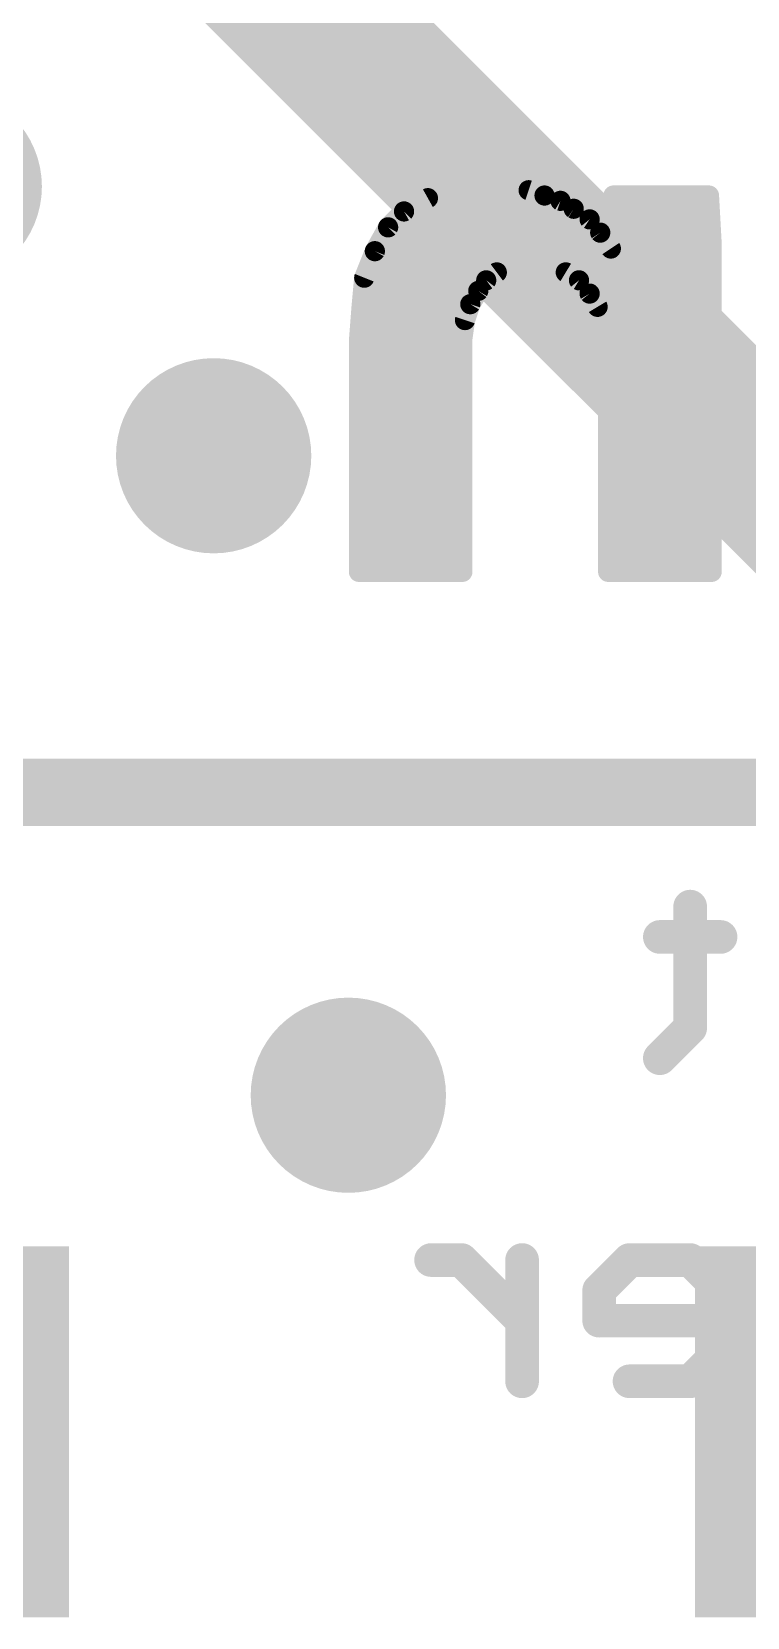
# Model space of a CAD drawing. Extents: x -34 to 73, y -20 to 26.
# Drawn here: x 12.52 to 15.22, y 3.24 to 9.22 of the extents above; entities that cross this region are included whole.
import ezdxf

# ---------------------------------------------------------------- set-up
doc = ezdxf.new("R2010")
doc.units = 0
for name, color, linetype in [('1', 12, 'CONTINUOUS'), ('16', 132, 'CONTINUOUS'), ('18', 110, 'CONTINUOUS'), ('22', 40, 'CONTINUOUS')]:
    doc.layers.add(name, color=color, linetype=linetype)

# ---------------------------------------------------------------- blocks, each defined once
blk = doc.blocks.new('RECT')
blk.add_solid([(-0.5, -0.5), (0.5, -0.5), (-0.5, 0.5), (0.5, 0.5)])
blk = doc.blocks.new('ROUNDV')
at = {"const_width": 0.5}
blk.add_lwpolyline([(0, -0.25, 1), (0, 0.25, 1), (0, -0.25)], format="xyb", dxfattribs=at)

msp = doc.modelspace()

# ---------------------------------------------------------------- linework, layer by layer
at = {"layer": '1', "const_width": 0.6096}
msp.add_lwpolyline([(13.208, 9.652), (15.748, 7.112)], dxfattribs=at)
at = {"layer": '16', "const_width": 0.254}
msp.add_lwpolyline([(24.3812, 6.35), (11.192, 6.35)], dxfattribs=at)
at = {"layer": '22'}
for points, const_width in [([(14.276, 8.642), (14.136, 8.622)], 0.0762), ([(14.336, 8.632), (14.276, 8.642)], 0.0762), ([(14.016, 8.592), (13.926, 8.542)], 0.0762), ([(14.136, 8.622), (14.016, 8.592)], 0.0762), ([(14.0904, 8.6106), (14.4302, 8.6106)], 0.0762), ([(14.396, 8.622), (14.336, 8.632)], 0.0762), ([(14.456, 8.602), (14.396, 8.622)], 0.0762), ([(14.516, 8.582), (14.456, 8.602)], 0.0762), ([(14.566, 8.552), (14.516, 8.582)], 0.0762), ([(15.076, 8.602), (14.716, 8.602)], 0.0762), ([(14.716, 8.602), (14.716, 8.402)], 0.0762), ([(15.086, 8.422), (15.076, 8.602)], 0.0762), ([(13.926, 8.542), (13.866, 8.482)], 0.0762), ([(13.9184, 8.5344), (14.5924, 8.5344)], 0.0762), ([(14.626, 8.512), (14.566, 8.552)], 0.0762), ([(14.716, 8.5344), (15.0798, 8.5344)], 0.0762), ([(13.866, 8.482), (13.816, 8.392)], 0.0762), ([(13.8528, 8.4582), (14.6685, 8.4582)], 0.0762), ([(14.666, 8.462), (14.626, 8.512)], 0.0762), ([(14.706, 8.402), (14.666, 8.462)], 0.0762), ([(14.716, 8.4582), (15.084, 8.4582)], 0.0762), ([(14.716, 8.402), (14.706, 8.402)], 0.0762), ([(15.086, 7.182), (15.086, 8.422)], 0.0762), ([(13.816, 8.392), (13.776, 8.292)], 0.0762), ([(13.812, 8.382), (15.086, 8.382)], 0.0762), ([(13.776, 8.292), (13.766, 8.182)], 0.0762), ([(13.7815, 8.3058), (14.2677, 8.3058)], 0.0762), ([(14.206, 8.242), (14.236, 8.282)], 0.0762), ([(14.236, 8.282), (14.276, 8.312)], 0.0762), ([(14.276, 8.312), (14.336, 8.322)], 0.0762), ([(14.336, 8.322), (14.396, 8.332)], 0.0762), ([(14.396, 8.332), (14.466, 8.322)], 0.0762), ([(14.466, 8.322), (14.536, 8.312)], 0.0762), ([(14.536, 8.312), (14.586, 8.282)], 0.0762), ([(14.5463, 8.3058), (15.086, 8.3058)], 0.0762), ([(14.586, 8.282), (14.626, 8.232)], 0.0762), ([(13.7703, 8.2296), (14.1986, 8.2296)], 0.0762), ([(14.176, 8.192), (14.206, 8.242)], 0.0762), ([(14.626, 8.232), (14.656, 8.182)], 0.0762), ([(14.6274, 8.2296), (15.086, 8.2296)], 0.0762), ([(13.766, 8.182), (13.756, 8.052)], 0.0762), ([(14.156, 8.132), (14.176, 8.192)], 0.0762), ([(14.656, 8.182), (14.676, 8.112)], 0.0762), ([(13.7638, 8.1534), (14.1631, 8.1534)], 0.0762), ([(14.146, 8.062), (14.156, 8.132)], 0.0762), ([(14.6642, 8.1534), (15.086, 8.1534)], 0.0762), ([(14.676, 8.112), (14.696, 8.022)], 0.0762), ([(13.756, 8.052), (13.756, 7.182)], 0.0762), ([(13.7579, 8.0772), (14.1482, 8.0772)], 0.0762), ([(14.146, 7.182), (14.146, 8.062)], 0.0762), ([(14.6837, 8.0772), (15.086, 8.0772)], 0.0762), ([(13.756, 8.001), (14.146, 8.001)], 0.0762), ([(14.696, 8.022), (14.696, 7.182)], 0.0762), ([(14.696, 8.001), (15.086, 8.001)], 0.0762), ([(13.756, 7.9248), (14.146, 7.9248)], 0.0762), ([(14.696, 7.9248), (15.086, 7.9248)], 0.0762), ([(13.756, 7.8486), (14.146, 7.8486)], 0.0762), ([(14.696, 7.8486), (15.086, 7.8486)], 0.0762), ([(13.756, 7.7724), (14.146, 7.7724)], 0.0762), ([(14.696, 7.7724), (15.086, 7.7724)], 0.0762), ([(13.756, 7.6962), (14.146, 7.6962)], 0.0762), ([(14.696, 7.6962), (15.086, 7.6962)], 0.0762), ([(13.756, 7.62), (14.146, 7.62)], 0.0762), ([(14.696, 7.62), (15.086, 7.62)], 0.0762), ([(13.756, 7.5438), (14.146, 7.5438)], 0.0762), ([(14.696, 7.5438), (15.086, 7.5438)], 0.0762), ([(13.756, 7.4676), (14.146, 7.4676)], 0.0762), ([(14.696, 7.4676), (15.086, 7.4676)], 0.0762), ([(13.756, 7.3914), (14.146, 7.3914)], 0.0762), ([(14.696, 7.3914), (15.086, 7.3914)], 0.0762), ([(13.756, 7.3152), (14.146, 7.3152)], 0.0762), ([(14.696, 7.3152), (15.086, 7.3152)], 0.0762), ([(13.756, 7.239), (14.146, 7.239)], 0.0762), ([(14.696, 7.239), (15.086, 7.239)], 0.0762), ([(13.756, 7.182), (14.146, 7.182)], 0.0762), ([(14.696, 7.182), (15.086, 7.182)], 0.0762), ([(15.0053, 5.9187), (15.0053, 5.4611)], 0.127), ([(15.1197, 5.8043), (14.8909, 5.8043)], 0.127), ([(15.0053, 5.4611), (14.8909, 5.3467)], 0.127), ([(14.1425, 4.5851), (14.0281, 4.5851)], 0.127), ([(14.3713, 4.3563), (14.1425, 4.5851)], 0.127), ([(14.3713, 4.1275), (14.3713, 4.5851)], 0.127), ([(14.7765, 4.5851), (14.6621, 4.4707)], 0.127), ([(15.0053, 4.5851), (14.7765, 4.5851)], 0.127), ([(15.1197, 4.4707), (15.0053, 4.5851)], 0.127), ([(14.6621, 4.4707), (14.6621, 4.3563)], 0.127), ([(15.1197, 4.2419), (15.1197, 4.4707)], 0.127), ([(14.6621, 4.3563), (15.1197, 4.3563)], 0.127), ([(15.0053, 4.1275), (15.1197, 4.2419)], 0.127), ([(14.7765, 4.1275), (15.0053, 4.1275)], 0.127)]:
    msp.add_lwpolyline(points, dxfattribs=dict(at, const_width=const_width))
for points, const_width in [([(14.2791, 8.6608, 1), (14.2729, 8.6232)], 0.0381), ([(14.2787, 8.6231, 1), (14.2733, 8.6609)], 0.0381), ([(14.0114, 8.6105, 1), (14.0206, 8.5735)], 0.0381), ([(14.0253, 8.5753, 1), (14.0067, 8.6087)], 0.0381), ([(14.0904, 8.6296, 1), (14.0904, 8.5915)], 0.0381), ([(14.1333, 8.6409, 1), (14.1387, 8.6031)], 0.0381), ([(14.1406, 8.6035, 1), (14.1314, 8.6405)], 0.0381), ([(14.3391, 8.6508, 1), (14.3329, 8.6132)], 0.0381), ([(14.3329, 8.6132, 1), (14.3391, 8.6508)], 0.0381), ([(14.402, 8.6401, 1), (14.39, 8.6039)], 0.0381), ([(14.3929, 8.6032, 1), (14.3991, 8.6408)], 0.0381), ([(14.4302, 8.5915, 1), (14.4302, 8.6296)], 0.0381), ([(14.462, 8.6201, 1), (14.45, 8.5839)], 0.0381), ([(14.45, 8.5839, 1), (14.462, 8.6201)], 0.0381), ([(14.5258, 8.5983, 1), (14.5062, 8.5657)], 0.0381), ([(14.51, 8.5639, 1), (14.522, 8.6001)], 0.0381), ([(14.716, 8.6211, 1), (14.716, 8.583)], 0.0381), ([(14.7351, 8.602, 1), (14.697, 8.602)], 0.0381), ([(15.095, 8.6031, 1), (15.057, 8.6009)], 0.0381), ([(15.076, 8.583, 1), (15.076, 8.6211)], 0.0381), ([(13.9184, 8.5534, 1), (13.9184, 8.5153)], 0.0381), ([(13.9167, 8.5587, 1), (13.9353, 8.5253)], 0.0381), ([(13.9395, 8.5285, 1), (13.9125, 8.5555)], 0.0381), ([(14.5766, 8.5679, 1), (14.5554, 8.5361)], 0.0381), ([(14.5562, 8.5357, 1), (14.5758, 8.5683)], 0.0381), ([(14.5924, 8.5153, 1), (14.5924, 8.5534)], 0.0381), ([(14.716, 8.5534, 1), (14.716, 8.5153)], 0.0381), ([(15.0798, 8.5153, 1), (15.0798, 8.5534)], 0.0381), ([(13.8528, 8.4772, 1), (13.8528, 8.4391)], 0.0381), ([(13.8525, 8.4955, 1), (13.8795, 8.4685)], 0.0381), ([(13.8827, 8.4727, 1), (13.8493, 8.4913)], 0.0381), ([(14.6409, 8.5239, 1), (14.6111, 8.5001)], 0.0381), ([(14.6154, 8.4961, 1), (14.6366, 8.5279)], 0.0381), ([(14.6819, 8.4726, 1), (14.6501, 8.4514)], 0.0381), ([(14.6685, 8.4391, 1), (14.6685, 8.4772)], 0.0381), ([(14.716, 8.4772, 1), (14.716, 8.4391)], 0.0381), ([(15.084, 8.4391, 1), (15.084, 8.4772)], 0.0381), ([(14.6511, 8.4501, 1), (14.6809, 8.4739)], 0.0381), ([(14.706, 8.4211, 1), (14.706, 8.383)], 0.0381), ([(14.716, 8.383, 1), (14.716, 8.4211)], 0.0381), ([(15.1051, 8.422, 1), (15.067, 8.422)], 0.0381), ([(15.067, 8.4209, 1), (15.105, 8.4231)], 0.0381), ([(13.812, 8.401, 1), (13.812, 8.3629)], 0.0381), ([(13.7993, 8.4013, 1), (13.8327, 8.3827)], 0.0381), ([(13.8337, 8.3849, 1), (13.7983, 8.3991)], 0.0381), ([(14.6901, 8.3914, 1), (14.7219, 8.4126)], 0.0381), ([(14.697, 8.402, 1), (14.7351, 8.402)], 0.0381), ([(15.086, 8.3629, 1), (15.086, 8.401)], 0.0381), ([(13.795, 8.2903, 1), (13.757, 8.2937)], 0.0381), ([(13.7583, 8.2991, 1), (13.7937, 8.2849)], 0.0381), ([(13.7815, 8.3248, 1), (13.7815, 8.2867)], 0.0381), ([(14.2512, 8.2706, 1), (14.2208, 8.2934)], 0.0381), ([(14.2729, 8.3308, 1), (14.2791, 8.2932)], 0.0381), ([(14.2874, 8.2968, 1), (14.2646, 8.3272)], 0.0381), ([(14.2677, 8.2867, 1), (14.2677, 8.3248)], 0.0381), ([(14.3329, 8.3408, 1), (14.3391, 8.3032)], 0.0381), ([(14.3391, 8.3032, 1), (14.3329, 8.3408)], 0.0381), ([(14.3987, 8.3509, 1), (14.3933, 8.3131)], 0.0381), ([(14.3991, 8.3132, 1), (14.3929, 8.3508)], 0.0381), ([(14.4687, 8.3409, 1), (14.4633, 8.3031)], 0.0381), ([(14.4633, 8.3031, 1), (14.4687, 8.3409)], 0.0381), ([(14.5458, 8.3283, 1), (14.5262, 8.2957)], 0.0381), ([(14.5463, 8.3248, 1), (14.5463, 8.2867)], 0.0381), ([(14.5333, 8.2931, 1), (14.5387, 8.3309)], 0.0381), ([(14.6009, 8.2939, 1), (14.5711, 8.2701)], 0.0381), ([(14.5762, 8.2657, 1), (14.5958, 8.2983)], 0.0381), ([(15.086, 8.2867, 1), (15.086, 8.3248)], 0.0381), ([(13.7703, 8.2486, 1), (13.7703, 8.2105)], 0.0381), ([(14.1908, 8.2534, 1), (14.2212, 8.2306)], 0.0381), ([(14.2223, 8.2322, 1), (14.1897, 8.2518)], 0.0381), ([(14.1986, 8.2105, 1), (14.1986, 8.2486)], 0.0381), ([(14.2246, 8.2972, 1), (14.2474, 8.2668)], 0.0381), ([(14.6423, 8.2418, 1), (14.6097, 8.2222)], 0.0381), ([(14.6274, 8.2486, 1), (14.6274, 8.2105)], 0.0381), ([(14.6111, 8.2201, 1), (14.6409, 8.2439)], 0.0381), ([(15.086, 8.2105, 1), (15.086, 8.2486)], 0.0381), ([(13.785, 8.1805, 1), (13.747, 8.1835)], 0.0381), ([(13.747, 8.1837, 1), (13.785, 8.1803)], 0.0381), ([(14.1597, 8.2018, 1), (14.1923, 8.1822)], 0.0381), ([(14.1941, 8.186, 1), (14.1579, 8.198)], 0.0381), ([(14.6743, 8.1872, 1), (14.6377, 8.1768)], 0.0381), ([(14.6397, 8.1722, 1), (14.6723, 8.1918)], 0.0381), ([(13.7638, 8.1724, 1), (13.7638, 8.1343)], 0.0381), ([(14.1379, 8.138, 1), (14.1741, 8.126)], 0.0381), ([(14.1749, 8.1293, 1), (14.1371, 8.1347)], 0.0381), ([(14.1631, 8.1343, 1), (14.1631, 8.1724)], 0.0381), ([(14.6642, 8.1724, 1), (14.6642, 8.1343)], 0.0381), ([(14.6946, 8.1161, 1), (14.6574, 8.1079)], 0.0381), ([(15.086, 8.1343, 1), (15.086, 8.1724)], 0.0381), ([(13.7751, 8.052, 1), (13.737, 8.052)], 0.0381), ([(13.7579, 8.0963, 1), (13.7579, 8.0582)], 0.0381), ([(14.1271, 8.0647, 1), (14.1649, 8.0593)], 0.0381), ([(14.1651, 8.062, 1), (14.127, 8.062)], 0.0381), ([(14.1482, 8.0582, 1), (14.1482, 8.0963)], 0.0381), ([(14.6577, 8.1068, 1), (14.6943, 8.1172)], 0.0381), ([(14.6837, 8.0963, 1), (14.6837, 8.0582)], 0.0381), ([(15.086, 8.0582, 1), (15.086, 8.0963)], 0.0381), ([(13.737, 8.0535, 1), (13.775, 8.0505)], 0.0381), ([(13.756, 8.0201, 1), (13.756, 7.982)], 0.0381), ([(14.146, 7.982, 1), (14.146, 8.0201)], 0.0381), ([(14.7151, 8.022, 1), (14.677, 8.022)], 0.0381), ([(14.696, 8.0201, 1), (14.696, 7.982)], 0.0381), ([(14.6774, 8.0179, 1), (14.7146, 8.0261)], 0.0381), ([(15.086, 7.982, 1), (15.086, 8.0201)], 0.0381), ([(13.756, 7.9439, 1), (13.756, 7.9058)], 0.0381), ([(14.146, 7.9058, 1), (14.146, 7.9439)], 0.0381), ([(14.696, 7.9439, 1), (14.696, 7.9058)], 0.0381), ([(15.086, 7.9058, 1), (15.086, 7.9439)], 0.0381), ([(13.756, 7.8677, 1), (13.756, 7.8296)], 0.0381), ([(14.146, 7.8296, 1), (14.146, 7.8677)], 0.0381), ([(14.696, 7.8677, 1), (14.696, 7.8296)], 0.0381), ([(15.086, 7.8296, 1), (15.086, 7.8677)], 0.0381), ([(13.756, 7.7915, 1), (13.756, 7.7534)], 0.0381), ([(14.146, 7.7534, 1), (14.146, 7.7915)], 0.0381), ([(14.696, 7.7915, 1), (14.696, 7.7534)], 0.0381), ([(15.086, 7.7534, 1), (15.086, 7.7915)], 0.0381), ([(13.756, 7.7153, 1), (13.756, 7.6772)], 0.0381), ([(14.146, 7.6772, 1), (14.146, 7.7153)], 0.0381), ([(14.696, 7.7153, 1), (14.696, 7.6772)], 0.0381), ([(15.086, 7.6772, 1), (15.086, 7.7153)], 0.0381), ([(13.756, 7.6391, 1), (13.756, 7.601)], 0.0381), ([(14.146, 7.601, 1), (14.146, 7.6391)], 0.0381), ([(14.696, 7.6391, 1), (14.696, 7.601)], 0.0381), ([(15.086, 7.601, 1), (15.086, 7.6391)], 0.0381), ([(13.756, 7.5629, 1), (13.756, 7.5248)], 0.0381), ([(14.146, 7.5248, 1), (14.146, 7.5629)], 0.0381), ([(14.696, 7.5629, 1), (14.696, 7.5248)], 0.0381), ([(15.086, 7.5248, 1), (15.086, 7.5629)], 0.0381), ([(13.756, 7.4867, 1), (13.756, 7.4486)], 0.0381), ([(14.146, 7.4486, 1), (14.146, 7.4867)], 0.0381), ([(14.696, 7.4867, 1), (14.696, 7.4486)], 0.0381), ([(15.086, 7.4486, 1), (15.086, 7.4867)], 0.0381), ([(13.756, 7.4104, 1), (13.756, 7.3723)], 0.0381), ([(14.146, 7.3723, 1), (14.146, 7.4104)], 0.0381), ([(14.696, 7.4104, 1), (14.696, 7.3723)], 0.0381), ([(15.086, 7.3723, 1), (15.086, 7.4104)], 0.0381), ([(13.756, 7.3342, 1), (13.756, 7.2961)], 0.0381), ([(14.146, 7.2961, 1), (14.146, 7.3342)], 0.0381), ([(14.696, 7.3342, 1), (14.696, 7.2961)], 0.0381), ([(15.086, 7.2961, 1), (15.086, 7.3342)], 0.0381), ([(13.756, 7.2581, 1), (13.756, 7.22)], 0.0381), ([(14.146, 7.22, 1), (14.146, 7.2581)], 0.0381), ([(14.696, 7.2581, 1), (14.696, 7.22)], 0.0381), ([(15.086, 7.22, 1), (15.086, 7.2581)], 0.0381), ([(13.756, 7.2011, 1), (13.756, 7.163)], 0.0381), ([(13.737, 7.182, 1), (13.7751, 7.182)], 0.0381), ([(14.127, 7.182, 1), (14.1651, 7.182)], 0.0381), ([(14.146, 7.163, 1), (14.146, 7.2011)], 0.0381), ([(14.696, 7.2011, 1), (14.696, 7.163)], 0.0381), ([(14.677, 7.182, 1), (14.7151, 7.182)], 0.0381), ([(15.067, 7.182, 1), (15.1051, 7.182)], 0.0381), ([(15.086, 7.163, 1), (15.086, 7.2011)], 0.0381), ([(15.037, 5.9187, 1), (14.9735, 5.9187)], 0.0635), ([(14.8909, 5.836, 1), (14.8909, 5.7725)], 0.0635), ([(15.1197, 5.7725, 1), (15.1197, 5.836)], 0.0635), ([(15.0277, 5.4386, 1), (14.9828, 5.4835)], 0.0635), ([(14.9735, 5.4611, 1), (15.037, 5.4611)], 0.0635), ([(14.8684, 5.3692, 1), (14.9133, 5.3242)], 0.0635), ([(14.0281, 4.6168, 1), (14.0281, 4.5533)], 0.0635), ([(14.1649, 4.6075, 1), (14.12, 4.5626)], 0.0635), ([(14.1425, 4.5533, 1), (14.1425, 4.6168)], 0.0635), ([(14.403, 4.5851, 1), (14.3395, 4.5851)], 0.0635), ([(14.7765, 4.6168, 1), (14.7765, 4.5533)], 0.0635), ([(14.7989, 4.5626, 1), (14.754, 4.6075)], 0.0635), ([(15.0277, 4.6075, 1), (14.9828, 4.5626)], 0.0635), ([(15.0053, 4.5533, 1), (15.0053, 4.6168)], 0.0635), ([(14.6938, 4.4707, 1), (14.6303, 4.4707)], 0.0635), ([(14.6396, 4.4931, 1), (14.6845, 4.4482)], 0.0635), ([(15.1514, 4.4707, 1), (15.0879, 4.4707)], 0.0635), ([(15.0972, 4.4482, 1), (15.1421, 4.4931)], 0.0635), ([(14.3488, 4.3338, 1), (14.3937, 4.3787)], 0.0635), ([(14.6621, 4.388, 1), (14.6621, 4.3245)], 0.0635), ([(14.6303, 4.3563, 1), (14.6938, 4.3563)], 0.0635), ([(15.1197, 4.3245, 1), (15.1197, 4.388)], 0.0635), ([(15.0879, 4.2419, 1), (15.1514, 4.2419)], 0.0635), ([(15.1421, 4.2194, 1), (15.0972, 4.2643)], 0.0635), ([(14.7765, 4.1593, 1), (14.7765, 4.0958)], 0.0635), ([(15.0053, 4.0958, 1), (15.0053, 4.1593)], 0.0635), ([(14.3395, 4.1275, 1), (14.403, 4.1275)], 0.0635), ([(14.9828, 4.15, 1), (15.0277, 4.105)], 0.0635)]:
    msp.add_lwpolyline(points, format="xyb", dxfattribs=dict(at, const_width=const_width))

# ---------------------------------------------------------------- block references
at = {"layer": '1', "xscale": 3, "yscale": 1.4}
for p in [(11.163, 3.937), (16.523, 3.937)]:
    msp.add_blockref('RECT', p, dxfattribs=at)
at = {"layer": '18', "xscale": 0.7366, "yscale": 0.7366}
for p in [(12.192, 8.636), (12.192, 8.636), (13.208, 7.62), (13.208, 7.62), (13.716, 5.207), (13.716, 5.207)]:
    msp.add_blockref('ROUNDV', p, dxfattribs=at)

doc.saveas('drawing.dxf')
